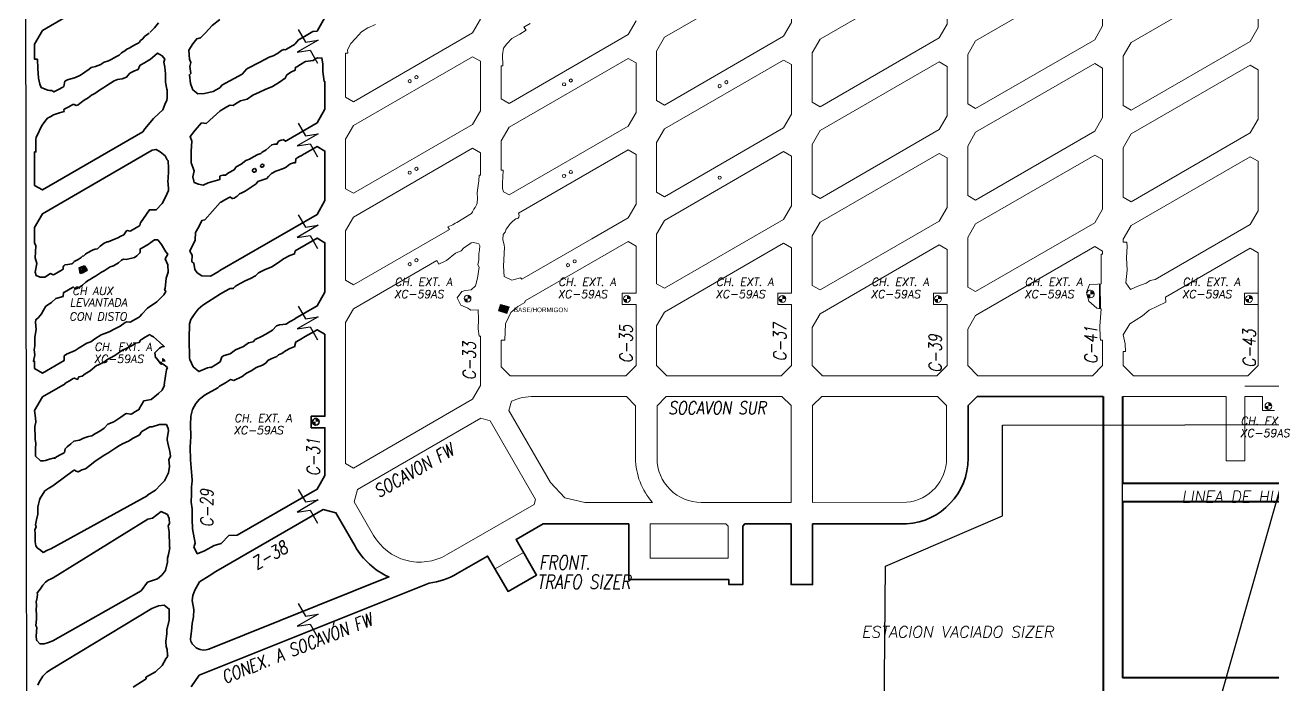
# Model space of a CAD drawing. Header units: millimetres. Extents: x -28 to 1943, y -5245 to 2752.
# Drawn here: x 568.2 to 841, y -620.3 to -476.1 of the extents above; entities that cross this region are included whole.
import ezdxf

# ---------------------------------------------------------------- set-up
doc = ezdxf.new("R2010")
doc.units = ezdxf.units.MM
doc.linetypes.add('CONTINUA', pattern=[0])
doc.layers.add('167', color=10, linetype='Continuous')
doc.layers.add('205', color=1, linetype='Continuous')
doc.styles.add('ROMANS', font='romans.shx', dxfattribs={"width": 0.8})
doc.styles.add('STD', font='txt')

msp = doc.modelspace()

# ---------------------------------------------------------------- hatches: boundary and pattern name
at = {"lineweight": 35}
msp.add_hatch(color=256, dxfattribs=at).paths.add_polyline_path([(581.081, -528.973), (580.396, -530.137), (580.85, -529.96), (581.175, -529.816), (581.461, -529.639), (581.49, -529.606)])
at = {"lineweight": 20}
h = msp.add_hatch(color=8, dxfattribs=at)
h.paths.add_polyline_path([(801.06, -534.199), (801.06, -534.949), (801.81, -534.949, 0.4142136)])
h.paths.add_polyline_path([(801.06, -534.949), (800.31, -534.949, 0.4142136), (801.06, -535.699)])
h = msp.add_hatch(color=8, dxfattribs=at)
h.paths.add_polyline_path([(664.91, -535.122), (664.91, -535.872), (665.66, -535.872, 0.4142136)])
h.paths.add_polyline_path([(664.91, -535.872), (664.16, -535.872, 0.4142136), (664.91, -536.622)])
h = msp.add_hatch(color=8, dxfattribs=at)
h.paths.add_polyline_path([(699.75, -535.199), (699.75, -535.949), (700.5, -535.949, 0.4142136)])
h.paths.add_polyline_path([(699.75, -535.949), (699, -535.949, 0.4142136), (699.75, -536.699)])
h = msp.add_hatch(color=8, dxfattribs=at)
h.paths.add_polyline_path([(733.75, -535.199), (733.75, -535.949), (734.5, -535.949, 0.4142136)])
h.paths.add_polyline_path([(733.75, -535.949), (733, -535.949, 0.4142136), (733.75, -536.699)])
h = msp.add_hatch(color=8, dxfattribs=at)
h.paths.add_polyline_path([(767.75, -535.199), (767.75, -535.949), (768.5, -535.949, 0.4142136)])
h.paths.add_polyline_path([(767.75, -535.949), (767, -535.949, 0.4142136), (767.75, -536.699)])
at = {"linetype": 'CONTINUA', "lineweight": 20}
h = msp.add_hatch(color=256, dxfattribs=at)
h.paths.add_polyline_path([(835.75, -535.199), (835.75, -535.949), (836.5, -535.949, 0.4142136)])
h.paths.add_polyline_path([(835.75, -535.949), (835, -535.949, 0.4142136), (835.75, -536.699)])
h = msp.add_hatch(color=256, dxfattribs=at)
h.paths.add_polyline_path([(835.75, -535.199), (835.75, -535.949), (836.5, -535.949, 0.4142136)])
h.paths.add_polyline_path([(835.75, -535.949), (835, -535.949, 0.4142136), (835.75, -536.699)])
h = msp.add_hatch(color=256, dxfattribs=at)
h.paths.add_polyline_path([(835.75, -535.199), (835.75, -535.949), (836.5, -535.949, 0.4142136)])
h.paths.add_polyline_path([(835.75, -535.949), (835, -535.949, 0.4142136), (835.75, -536.699)])
at = {"lineweight": 35}
h = msp.add_hatch(color=256, dxfattribs=at)
h.paths.add_polyline_path([(598.15, -548.882), (598.15, -549.632), (598.9, -549.632, 0.4142136)])
h.paths.add_polyline_path([(598.15, -549.632), (597.4, -549.632, 0.4142136), (598.15, -550.382)])
at = {"lineweight": 20}
h = msp.add_hatch(color=8, dxfattribs=at)
h.paths.add_polyline_path([(840, -558.588), (840, -559.338), (840.75, -559.338, 0.4142136)])
h.paths.add_polyline_path([(840, -559.338), (839.25, -559.338, 0.4142136), (840, -560.088)])
at = {"linetype": 'Continuous', "lineweight": 20}
h = msp.add_hatch(color=8, dxfattribs=at)
h.paths.add_polyline_path([(631.75, -562.029), (631.75, -562.779), (632.5, -562.779, 0.4142136)])
h.paths.add_polyline_path([(631.75, -562.779), (631, -562.779, 0.4142136), (631.75, -563.529)])
at = {"linetype": 'Continuous', "lineweight": 35}
h = msp.add_hatch(color=256, dxfattribs=at)
h.paths.add_polyline_path([(631.75, -562.029), (631.75, -562.779), (632.5, -562.779, 0.4142136)])
h.paths.add_polyline_path([(631.75, -562.779), (631, -562.779, 0.4142136), (631.75, -563.529)])

# ---------------------------------------------------------------- linework, layer by layer
at = {"lineweight": 35}
for p, q in [((580.015, -529.193), (581.159, -528.725)), ((580.245, -530.41), (580.015, -529.193)), ((580.025, -529.248), (580.125, -529.148)), ((580.039, -529.323), (580.275, -529.087)), ((580.053, -529.397), (580.319, -529.131)), ((580.067, -529.471), (580.575, -528.964)), ((580.242, -529.317), (581.081, -528.973)), ((580.319, -529.131), (580.425, -529.026)), ((580.358, -529.269), (580.724, -528.903)), ((580.396, -530.137), (581.081, -528.973)), ((580.508, -529.208), (580.874, -528.842)), ((580.658, -529.146), (581.024, -528.78)), ((580.807, -529.085), (581.162, -528.73)), ((580.957, -529.024), (581.197, -528.784)), ((581.081, -528.973), (581.49, -529.606)), ((581.087, -528.983), (581.231, -528.838)), ((581.121, -529.036), (581.266, -528.892)), ((581.156, -529.09), (581.301, -528.945)), ((581.159, -528.725), (581.74, -529.625)), ((581.191, -529.144), (581.335, -528.999)), ((581.225, -529.197), (581.37, -529.053)), ((581.26, -529.251), (581.405, -529.106)), ((581.295, -529.305), (581.439, -529.16)), ((581.33, -529.358), (581.474, -529.214)), ((581.364, -529.412), (581.509, -529.268)), ((580.082, -529.546), (580.253, -529.375)), ((580.096, -529.62), (580.267, -529.449)), ((580.11, -529.695), (580.281, -529.523)), ((580.124, -529.769), (580.295, -529.598)), ((580.138, -529.843), (580.309, -529.672)), ((580.152, -529.918), (580.323, -529.746)), ((580.166, -529.992), (580.337, -529.821)), ((580.18, -530.066), (580.351, -529.895)), ((580.194, -530.141), (580.365, -529.97)), ((580.208, -530.215), (580.379, -530.044)), ((580.222, -530.29), (580.393, -530.118)), ((580.236, -530.364), (580.505, -530.094)), ((580.396, -530.137), (580.242, -529.317)), ((580.927, -530.145), (580.245, -530.41)), ((580.299, -530.389), (580.65, -530.038)), ((580.85, -529.96), (580.396, -530.137)), ((580.443, -530.333), (580.795, -529.981)), ((580.588, -530.277), (580.949, -529.916)), ((580.733, -530.22), (581.107, -529.846)), ((581.175, -529.816), (580.85, -529.96)), ((580.878, -530.164), (581.308, -529.733)), ((581.269, -529.993), (580.927, -530.145)), ((581.032, -530.098), (581.648, -529.482)), ((581.461, -529.639), (581.175, -529.816)), ((581.191, -530.028), (581.682, -529.536)), ((581.591, -529.793), (581.269, -529.993)), ((581.387, -529.92), (581.717, -529.59)), ((581.399, -529.466), (581.544, -529.321)), ((581.434, -529.52), (581.578, -529.375)), ((581.49, -529.606), (581.461, -529.639)), ((581.468, -529.573), (581.613, -529.429)), ((581.74, -529.625), (581.591, -529.793))]:
    msp.add_line(p, q, dxfattribs=at)
at = {"color": 8, "lineweight": 20}
for p, q in [((803.061, -538.048), (803.042, -532.684)), ((803.237, -532.653), (803.309, -538.096)), ((671.648, -538.551), (672.111, -537.138)), ((671.659, -538.554), (672.858, -537.355)), ((671.665, -538.556), (672.863, -537.357)), ((671.67, -538.557), (672.869, -537.359)), ((671.737, -538.279), (672.705, -537.311)), ((671.74, -538.268), (672.699, -537.309)), ((671.744, -538.258), (672.694, -537.308)), ((671.823, -538.602), (673.022, -537.403)), ((671.829, -538.604), (673.028, -537.405)), ((671.835, -538.605), (673.033, -537.407)), ((671.84, -537.964), (672.541, -537.263)), ((671.843, -537.953), (672.535, -537.261)), ((671.847, -537.942), (672.529, -537.26)), ((671.943, -537.648), (672.376, -537.215)), ((671.947, -537.637), (672.371, -537.213)), ((671.95, -537.627), (672.365, -537.212)), ((671.988, -538.65), (673.186, -537.451)), ((671.993, -538.652), (673.192, -537.453)), ((671.999, -538.653), (673.197, -537.455)), ((672.047, -537.333), (672.212, -537.167)), ((672.05, -537.322), (672.206, -537.166)), ((672.054, -537.311), (672.201, -537.164)), ((672.111, -537.138), (673.995, -537.687)), ((673.533, -539.1), (671.648, -538.551)), ((672.152, -538.698), (673.351, -537.499)), ((672.157, -538.699), (673.356, -537.501)), ((672.163, -538.701), (673.362, -537.502)), ((672.316, -538.746), (673.515, -537.547)), ((672.322, -538.747), (673.52, -537.549)), ((672.327, -538.749), (673.526, -537.55)), ((672.48, -538.794), (673.679, -537.595)), ((672.486, -538.795), (673.685, -537.597)), ((672.492, -538.797), (673.69, -537.598)), ((672.645, -538.842), (673.843, -537.643)), ((672.65, -538.843), (673.849, -537.644)), ((672.656, -538.845), (673.854, -537.646)), ((672.809, -538.889), (673.988, -537.71)), ((672.814, -538.891), (673.984, -537.721)), ((672.82, -538.893), (673.981, -537.732)), ((672.973, -538.937), (673.885, -538.026)), ((672.979, -538.939), (673.881, -538.037)), ((672.984, -538.941), (673.878, -538.047)), ((673.137, -538.985), (673.781, -538.341)), ((673.143, -538.987), (673.778, -538.352)), ((673.149, -538.988), (673.774, -538.363)), ((673.302, -539.033), (673.678, -538.657)), ((673.307, -539.035), (673.674, -538.667)), ((673.313, -539.036), (673.671, -538.678)), ((673.466, -539.081), (673.574, -538.972)), ((673.471, -539.083), (673.571, -538.983)), ((673.477, -539.084), (673.567, -538.994)), ((673.995, -537.687), (673.533, -539.1)), ((803.309, -538.096), (803.061, -538.048))]:
    msp.add_line(p, q, dxfattribs=at)
at = {"linetype": 'CONTINUA', "lineweight": 20}
for p, q in [((837.75, -534.699), (834.75, -534.699)), ((834.75, -537.199), (834.75, -534.699)), ((837.75, -534.699), (834.75, -534.699)), ((834.75, -537.199), (834.75, -534.699)), ((837.75, -537.199), (834.75, -537.199)), ((837.75, -537.199), (834.75, -537.199))]:
    msp.add_line(p, q, dxfattribs=at)
at = {"color": 3, "linetype": 'Continuous', "lineweight": 40}
for p, q in [((803.9, -557.251), (803.9, -675.545)), ((803.9, -557.251), (803.9, -675.545)), ((808.1, -557.251), (808.1, -576.244)), ((808.1, -557.251), (808.1, -576.244)), ((864.132, -576.244), (808.1, -576.244)), ((864.132, -576.244), (808.1, -576.244)), ((808.1, -580.252), (808.1, -618.713)), ((808.1, -580.252), (808.1, -618.713)), ((848.644, -618.705), (808.1, -618.713))]:
    msp.add_line(p, q, dxfattribs=at)
for p, q in [((803.9, -557.253), (803.9, -618.701)), ((808.1, -618.713), (808.1, -557.251))]:
    msp.add_line(p, q)
at = {"lineweight": 40, "ltscale": 5}
msp.add_line((894.858, -580.244), (808.1, -580.252), dxfattribs=at)
msp.add_line((894.858, -580.244), (808.1, -580.252), dxfattribs=at)
at = {"color": 8, "linetype": 'ByBlock', "lineweight": 20}
msp.add_line((670.924, -594.911), (677.16, -591.311), dxfattribs=at)
at = {"color": 8, "lineweight": 20}
for points in [[(631.406, -463.421), (631.786, -463.108), (632.983, -463.274), (633.532, -464.145), (633.405, -466.08), (633.421, -468.466), (633.653, -469.682), (633.532, -472.251), (633.608, -472.495), (633.75, -474.48), (632.018, -477.48), (631.072, -477.528), (629.291, -478.617), (628.882, -478.852)], [(631.406, -463.421), (631.786, -463.108), (632.983, -463.274), (633.532, -464.145), (633.405, -466.08), (633.421, -468.466), (633.653, -469.682), (633.532, -472.251), (633.608, -472.495), (633.75, -474.48), (632.018, -477.48), (631.072, -477.528), (629.291, -478.617), (628.882, -478.852)], [(667.75, -474.851), (666.018, -477.851), (639.982, -492.882), (638.25, -491.882), (638.25, -482.248), (638.728, -482.248), (638.692, -481.565), (639.407, -480.149), (640.444, -479.096), (641.731, -477.624), (643.126, -476.78), (644.776, -476.032)], [(667.75, -474.851), (666.018, -477.851), (639.982, -492.882), (638.25, -491.882), (638.25, -482.248), (638.728, -482.248), (638.692, -481.565), (639.407, -480.149), (640.444, -479.096), (641.731, -477.624), (643.126, -476.78), (644.776, -476.032)], [(678.576, -475.801), (677.23, -476.573), (677.701, -477.277), (676.344, -478.134), (674.593, -479.067), (673.53, -480.236), (672.801, -481.201), (672.588, -482.651), (672.598, -485.072), (672.25, -485.072), (672.25, -492.252), (673.982, -493.252), (700.018, -478.221), (701.75, -475.221)], [(678.576, -475.801), (677.23, -476.573), (677.701, -477.277), (676.344, -478.134), (674.593, -479.067), (673.53, -480.236), (672.801, -481.201), (672.588, -482.651), (672.598, -485.072), (672.25, -485.072), (672.25, -492.252), (673.982, -493.252), (700.018, -478.221), (701.75, -475.221)], [(631.601, -483.552), (631.747, -483.445), (632.174, -483.296), (633.089, -483.341), (633.248, -484.602), (633.301, -486.303), (633.578, -488.488), (633.75, -488.488), (633.75, -494.48), (632.018, -497.48), (627.159, -500.326)], [(631.601, -483.552), (631.747, -483.445), (632.174, -483.296), (633.089, -483.341), (633.248, -484.602), (633.301, -486.303), (633.578, -488.488), (633.75, -488.488), (633.75, -494.48), (632.018, -497.48), (627.159, -500.326)], [(628.882, -519.291), (632.018, -517.48), (633.75, -514.48), (633.75, -503.677), (632.018, -502.677), (631.124, -503.192)], [(628.882, -519.291), (632.018, -517.48), (633.75, -514.48), (633.75, -503.677), (632.018, -502.677), (631.124, -503.192)], [(692.053, -522.819), (700.018, -518.221), (701.75, -515.221), (701.75, -504.417), (700.018, -503.417), (676.051, -517.254), (676.18, -517.763), (676.1, -518.086), (675.895, -518.378), (675.467, -518.475), (674.82, -518.976), (674.173, -519.615), (673.662, -520.315), (673.376, -520.704), (673.129, -521.359), (672.732, -521.914), (672.659, -522.983), (672.906, -524.181), (672.987, -524.611), (672.805, -528.813), (672.918, -531.062), (674.62, -531.856), (676.463, -531.313), (676.78, -531.637), (692.058, -522.828)], [(692.053, -522.819), (700.018, -518.221), (701.75, -515.221), (701.75, -504.417), (700.018, -503.417), (676.051, -517.254), (676.18, -517.763), (676.1, -518.086), (675.895, -518.378), (675.467, -518.475), (674.82, -518.976), (674.173, -519.615), (673.662, -520.315), (673.376, -520.704), (673.129, -521.359), (672.732, -521.914), (672.659, -522.983), (672.906, -524.181), (672.987, -524.611), (672.805, -528.813), (672.918, -531.062), (674.62, -531.856), (676.463, -531.313), (676.78, -531.637), (692.058, -522.828)], [(628.882, -539.291), (632.018, -537.48), (633.75, -534.48), (633.75, -523.677), (632.018, -522.677), (631.136, -523.186)], [(628.882, -539.291), (632.018, -537.48), (633.75, -534.48), (633.75, -523.677), (632.018, -522.677), (631.136, -523.186)], [(631.136, -543.186), (632.018, -542.677), (633.75, -543.677), (633.75, -561.579), (630.75, -561.579), (630.75, -564.079), (633.75, -564.079), (633.75, -574.48), (632.018, -577.48), (628.882, -579.291)], [(631.136, -543.186), (632.018, -542.677), (633.75, -543.677), (633.75, -561.579), (630.75, -561.579), (630.75, -564.079), (633.75, -564.079), (633.75, -574.48), (632.018, -577.48), (628.882, -579.291)], [(834.802, -555.001), (840.95, -555), (840.95, -555), (842.25, -555)], [(808.1, -557.253), (830.787, -557.251)], [(808.1, -557.253), (830.787, -557.251)], [(830.787, -557.251), (830.788, -571.299), (834.803, -571.299), (834.802, -557.251)], [(834.802, -557.251), (838.7, -557.25), (838.7, -560.338), (841.3, -560.338)], [(834.802, -557.251), (838.7, -557.25), (838.7, -560.338), (841.3, -560.338)]]:
    msp.add_lwpolyline(points, dxfattribs=at)
for points in [[(735.75, -475.591), (735.75, -464.787), (734.018, -463.787), (707.982, -478.819), (706.25, -481.819), (706.25, -492.623), (707.982, -493.623), (734.018, -478.591)], [(735.75, -475.591), (735.75, -464.787), (734.018, -463.787), (707.982, -478.819), (706.25, -481.819), (706.25, -492.623), (707.982, -493.623), (734.018, -478.591)], [(769.75, -475.961), (769.75, -465.157), (768.018, -464.157), (741.982, -479.189), (740.25, -482.189), (740.25, -492.993), (741.982, -493.993), (768.018, -478.961)], [(769.75, -475.961), (769.75, -465.157), (768.018, -464.157), (741.982, -479.189), (740.25, -482.189), (740.25, -492.993), (741.982, -493.993), (768.018, -478.961)], [(803.75, -476.331), (803.75, -465.527), (802.018, -464.527), (775.982, -479.559), (774.25, -482.559), (774.25, -493.363), (775.982, -494.363), (802.018, -479.331)], [(803.75, -476.331), (803.75, -465.527), (802.018, -464.527), (775.982, -479.559), (774.25, -482.559), (774.25, -493.363), (775.982, -494.363), (802.018, -479.331)], [(837.75, -476.701), (837.75, -465.897), (836.018, -464.897), (809.982, -479.929), (808.25, -482.929), (808.25, -493.733), (809.982, -494.733), (836.018, -479.701)], [(837.75, -476.701), (837.75, -465.897), (836.018, -464.897), (809.982, -479.929), (808.25, -482.929), (808.25, -493.733), (809.982, -494.733), (836.018, -479.701)], [(667.75, -484.047), (666.018, -483.047), (639.982, -498.078), (638.25, -501.078), (638.25, -511.882), (639.982, -512.882), (666.018, -497.851), (667.75, -494.851)], [(667.75, -484.047), (666.018, -483.047), (639.982, -498.078), (638.25, -501.078), (638.25, -511.882), (639.982, -512.882), (666.018, -497.851), (667.75, -494.851)], [(672.78, -512.558), (672.531, -511.858), (672.579, -510.453), (672.647, -509.453), (672.734, -507.822), (672.25, -507.822), (672.25, -501.449), (673.982, -498.449), (700.018, -483.417), (701.75, -484.417), (701.75, -495.221), (700.018, -498.221), (673.982, -513.252)], [(672.78, -512.558), (672.531, -511.858), (672.579, -510.453), (672.647, -509.453), (672.734, -507.822), (672.25, -507.822), (672.25, -501.449), (673.982, -498.449), (700.018, -483.417), (701.75, -484.417), (701.75, -495.221), (700.018, -498.221), (673.982, -513.252)], [(735.75, -495.591), (735.75, -484.787), (734.018, -483.787), (707.982, -498.819), (706.25, -501.819), (706.25, -512.623), (707.982, -513.623), (734.018, -498.591)], [(735.75, -495.591), (735.75, -484.787), (734.018, -483.787), (707.982, -498.819), (706.25, -501.819), (706.25, -512.623), (707.982, -513.623), (734.018, -498.591)], [(769.75, -495.961), (769.75, -485.157), (768.018, -484.157), (741.982, -499.189), (740.25, -502.189), (740.25, -512.993), (741.982, -513.993), (768.018, -498.961)], [(769.75, -495.961), (769.75, -485.157), (768.018, -484.157), (741.982, -499.189), (740.25, -502.189), (740.25, -512.993), (741.982, -513.993), (768.018, -498.961)], [(803.75, -496.331), (803.75, -485.527), (802.018, -484.527), (775.982, -499.559), (774.25, -502.559), (774.25, -513.363), (775.982, -514.363), (802.018, -499.331)], [(803.75, -496.331), (803.75, -485.527), (802.018, -484.527), (775.982, -499.559), (774.25, -502.559), (774.25, -513.363), (775.982, -514.363), (802.018, -499.331)], [(837.75, -485.897), (836.018, -484.897), (809.982, -499.929), (808.25, -502.929), (808.25, -513.733), (809.982, -514.733), (836.018, -499.701), (837.75, -496.701)], [(837.75, -485.897), (836.018, -484.897), (809.982, -499.929), (808.25, -502.929), (808.25, -513.733), (809.982, -514.733), (836.018, -499.701), (837.75, -496.701)], [(666.892, -515.393), (667.015, -515.049), (667.062, -513.966), (667.006, -512.785), (667.183, -511.685), (667.363, -510.164), (667.476, -508.95), (667.75, -508.95), (667.75, -504.047), (666.018, -503.047), (639.982, -518.078), (638.25, -521.078), (638.25, -531.882), (639.982, -532.882), (660.973, -520.763), (660.642, -520.189), (661.727, -519.793), (662.225, -519.423), (662.569, -519.224), (665.765, -517.28), (665.972, -516.95), (666.295, -516.369), (666.553, -515.957)], [(666.892, -515.393), (667.015, -515.049), (667.062, -513.966), (667.006, -512.785), (667.183, -511.685), (667.363, -510.164), (667.476, -508.95), (667.75, -508.95), (667.75, -504.047), (666.018, -503.047), (639.982, -518.078), (638.25, -521.078), (638.25, -531.882), (639.982, -532.882), (660.973, -520.763), (660.642, -520.189), (661.727, -519.793), (662.225, -519.423), (662.569, -519.224), (665.765, -517.28), (665.972, -516.95), (666.295, -516.369), (666.553, -515.957)], [(735.75, -515.591), (735.75, -504.787), (734.018, -503.787), (707.982, -518.819), (706.25, -521.819), (706.25, -532.623), (707.982, -533.623), (734.018, -518.591)], [(735.75, -515.591), (735.75, -504.787), (734.018, -503.787), (707.982, -518.819), (706.25, -521.819), (706.25, -532.623), (707.982, -533.623), (734.018, -518.591)], [(769.75, -505.157), (768.018, -504.157), (741.982, -519.189), (740.25, -522.189), (740.25, -532.993), (741.982, -533.993), (768.018, -518.961), (769.75, -515.961)], [(769.75, -505.157), (768.018, -504.157), (741.982, -519.189), (740.25, -522.189), (740.25, -532.993), (741.982, -533.993), (768.018, -518.961), (769.75, -515.961)], [(803.75, -516.331), (803.75, -505.527), (802.018, -504.527), (775.982, -519.559), (774.25, -522.559), (774.25, -533.363), (775.982, -534.363), (802.018, -519.331)], [(803.75, -516.331), (803.75, -505.527), (802.018, -504.527), (775.982, -519.559), (774.25, -522.559), (774.25, -533.363), (775.982, -534.363), (802.018, -519.331)], [(809.982, -519.929), (808.25, -522.929), (808.25, -523.56), (809.009, -523.56), (809.101, -524.493), (808.961, -526.968), (809.093, -529.699), (808.852, -532.424), (809.81, -533.855), (811.434, -533.192), (813.279, -532.479), (814.119, -531.923), (815.262, -531.684), (836.018, -519.701), (837.75, -516.701), (837.75, -505.897), (836.018, -504.897)], [(809.982, -519.929), (808.25, -522.929), (808.25, -523.56), (809.009, -523.56), (809.101, -524.493), (808.961, -526.968), (809.093, -529.699), (808.852, -532.424), (809.81, -533.855), (811.434, -533.192), (813.279, -532.479), (814.119, -531.923), (815.262, -531.684), (836.018, -519.701), (837.75, -516.701), (837.75, -505.897), (836.018, -504.897)], [(639.982, -572.882), (666.018, -557.851), (667.75, -554.851), (667.75, -544.051), (667.463, -544.051), (667.248, -542.452), (667.342, -540.386), (667.24, -538.331), (665.643, -538.425), (664.959, -537.951), (663.468, -537.327), (662.678, -535.681), (663.68, -534.361), (664.492, -534.085), (665.709, -533.946), (666.687, -533.053), (667.085, -531.427), (667.42, -528.989), (667.181, -528.526), (667.372, -527.426), (667.419, -526.445), (667.386, -526.087), (667.543, -525.248), (667.538, -525.229), (667.571, -524.351), (667.371, -523.934), (666.853, -523.806), (666.116, -523.642), (665.739, -523.712), (665.098, -524.13), (664.128, -524.772), (663.493, -525.438), (662.317, -525.981), (660.347, -527.551), (658.635, -528.388), (658.168, -527.579), (639.982, -538.078), (638.25, -541.078), (638.25, -571.882)], [(639.982, -572.882), (666.018, -557.851), (667.75, -554.851), (667.75, -544.051), (667.463, -544.051), (667.248, -542.452), (667.342, -540.386), (667.24, -538.331), (665.643, -538.425), (664.959, -537.951), (663.468, -537.327), (662.678, -535.681), (663.68, -534.361), (664.492, -534.085), (665.709, -533.946), (666.687, -533.053), (667.085, -531.427), (667.42, -528.989), (667.181, -528.526), (667.372, -527.426), (667.419, -526.445), (667.386, -526.087), (667.543, -525.248), (667.538, -525.229), (667.571, -524.351), (667.371, -523.934), (666.853, -523.806), (666.116, -523.642), (665.739, -523.712), (665.098, -524.13), (664.128, -524.772), (663.493, -525.438), (662.317, -525.981), (660.347, -527.551), (658.635, -528.388), (658.168, -527.579), (639.982, -538.078), (638.25, -541.078), (638.25, -571.882)], [(699.5, -552.75), (674.25, -552.75), (672.25, -550.75), (672.25, -544.976), (673.047, -544.976), (673.178, -541.416), (674.353, -538.917), (675.881, -537.568), (677.433, -536.701), (677.528, -536.401), (700.018, -523.417), (701.75, -524.417), (701.75, -534.699), (698.75, -534.699), (698.75, -537.199), (701.75, -537.199), (701.75, -550.5)], [(699.5, -552.75), (674.25, -552.75), (672.25, -550.75), (672.25, -544.976), (673.047, -544.976), (673.178, -541.416), (674.353, -538.917), (675.881, -537.568), (677.433, -536.701), (677.528, -536.401), (700.018, -523.417), (701.75, -524.417), (701.75, -534.699), (698.75, -534.699), (698.75, -537.199), (701.75, -537.199), (701.75, -550.5)], [(733.5, -552.75), (708.5, -552.75), (706.25, -550.5), (706.25, -541.819), (707.982, -538.819), (734.018, -523.787), (735.75, -524.787), (735.75, -534.699), (732.75, -534.699), (732.75, -537.199), (735.75, -537.199), (735.75, -550.5)], [(733.5, -552.75), (708.5, -552.75), (706.25, -550.5), (706.25, -541.819), (707.982, -538.819), (734.018, -523.787), (735.75, -524.787), (735.75, -534.699), (732.75, -534.699), (732.75, -537.199), (735.75, -537.199), (735.75, -550.5)], [(769.75, -550.5), (769.75, -537.199), (766.75, -537.199), (766.75, -534.699), (769.75, -534.699), (769.75, -525.157), (768.018, -524.157), (741.982, -539.189), (740.25, -542.189), (740.25, -550.5), (742.5, -552.75), (767.5, -552.75)], [(769.75, -550.5), (769.75, -537.199), (766.75, -537.199), (766.75, -534.699), (769.75, -534.699), (769.75, -525.157), (768.018, -524.157), (741.982, -539.189), (740.25, -542.189), (740.25, -550.5), (742.5, -552.75), (767.5, -552.75)], [(801.5, -552.75), (776.5, -552.75), (774.25, -550.5), (774.25, -542.559), (775.982, -539.559), (802.018, -524.527), (803.75, -525.527), (803.75, -526.173), (803.428, -526.173), (803.453, -530.624), (803.436, -532.621), (802.627, -532.751), (800.894, -532.792), (800.232, -534.579), (800.695, -536.438), (802.458, -537.957), (803.381, -538.096), (803.432, -538.145), (803.151, -541.861), (803.192, -544.298), (803.316, -544.987), (803.75, -544.987), (803.75, -550.5)], [(801.5, -552.75), (776.5, -552.75), (774.25, -550.5), (774.25, -542.559), (775.982, -539.559), (802.018, -524.527), (803.75, -525.527), (803.75, -526.173), (803.428, -526.173), (803.453, -530.624), (803.436, -532.621), (802.627, -532.751), (800.894, -532.792), (800.232, -534.579), (800.695, -536.438), (802.458, -537.957), (803.381, -538.096), (803.432, -538.145), (803.151, -541.861), (803.192, -544.298), (803.316, -544.987), (803.75, -544.987), (803.75, -550.5)], [(837.75, -550.5), (837.75, -525.897), (836.018, -524.897), (817.517, -535.578), (817.568, -536.647), (813.948, -538.367), (812.487, -539.625), (809.678, -541.389), (808.225, -543.754), (808.646, -545.758), (808.763, -547.454), (808.25, -547.454), (808.25, -550.5), (810.5, -552.75), (835.5, -552.75)], [(837.75, -550.5), (837.75, -525.897), (836.018, -524.897), (817.517, -535.578), (817.568, -536.647), (813.948, -538.367), (812.487, -539.625), (809.678, -541.389), (808.225, -543.754), (808.646, -545.758), (808.763, -547.454), (808.25, -547.454), (808.25, -550.5), (810.5, -552.75), (835.5, -552.75)], [(704.865, -585.097), (704.865, -592.546), (721.865, -592.545), (721.865, -585.597), (721.365, -585.097)], [(704.865, -585.097), (704.865, -592.546), (721.865, -592.545), (721.865, -585.597), (721.365, -585.097)]]:
    msp.add_lwpolyline(points, close=True, dxfattribs=at)
at = {"lineweight": 35}
for points in [[(595.329, -477.881), (594.263, -478.66), (593.936, -479.137), (593.406, -479.536), (593.236, -479.897), (593.035, -480.014), (592.182, -480.49), (591.299, -480.99), (590.917, -481.154), (590.441, -481.428), (589.986, -481.747), (589.286, -482.216), (588.722, -482.723), (588.042, -483.078), (587.166, -483.577), (586.452, -483.935), (585.483, -484.247), (584.797, -484.696), (584.749, -484.726), (583.587, -485.193), (582.644, -485.392), (582.217, -485.767), (581.253, -486.4), (580.322, -487.087), (579.241, -487.625), (577.453, -488.084), (576.898, -488.399), (576.674, -489.536), (576.464, -489.667), (575.518, -490.178), (574.628, -490.644), (574.465, -490.731), (574.063, -490.434), (573.943, -490.416), (573.593, -490.435), (573.168, -490.346), (572.583, -490.111), (571.708, -489.783), (571.436, -489.061), (571.154, -487.774), (570.996, -485.641), (570.871, -483.614), (570.25, -483.614), (570.25, -480.338), (571.982, -477.338), (576.904, -474.459)], [(633.75, -474.48), (632.018, -477.48), (631.072, -477.528), (629.291, -478.617), (627.948, -479.389), (627.249, -480.264), (627.071, -480.362), (626.201, -480.87), (625.337, -481.379), (625.147, -481.526), (624.77, -481.463), (624.258, -481.716), (623.376, -482.323), (622.425, -482.835), (621.567, -483.117), (619.494, -484.226), (616.669, -485.67), (615.634, -486.899), (611.219, -489.237), (610.806, -489.801), (610.618, -489.896), (609.34, -490.65), (607.444, -491.061), (605.967, -491.149), (604.898, -490.275), (604.457, -489.148), (604.322, -488.873), (604.105, -486.977), (604.396, -486.7), (604.238, -485.214), (604.418, -484.334), (604.118, -483.582), (603.976, -481.622), (604.867, -480.218), (605.702, -479.156), (606.512, -478.897), (607.644, -477.829), (609.09, -476.237), (610.755, -474.942)], [(597.32, -475.662), (596.513, -476.765), (595.478, -477.799)], [(627.252, -500.269), (627.176, -500.313), (627.159, -500.326), (627.089, -500.363), (627.002, -500.412), (626.283, -500.839), (626.11, -500.939), (625.427, -501.335), (625.341, -501.386), (625.245, -501.433), (625.151, -501.504), (624.623, -501.138), (624.616, -501.171), (624.158, -501.31), (623.618, -501.505), (623.42, -501.816), (623.236, -502.172), (622.697, -502.17), (622.116, -502.264), (620.886, -503.37), (620.052, -503.927), (619.715, -504.213), (619.072, -504.444), (618.133, -504.948), (617.236, -505.418), (616.426, -505.747), (615.436, -506.495), (614.357, -507.093), (613.907, -507.754), (612.693, -508.426), (611.982, -508.894), (611.437, -508.94), (610.871, -509.082), (610.729, -509.187), (610.768, -509.837), (608.198, -510.567), (607.122, -511.084), (606.085, -510.896), (605.163, -510.552), (605.066, -510.195), (604.889, -509.294), (605.174, -507.961), (604.519, -506.194), (604.466, -503.683), (604.618, -501.497), (604.269, -500.487), (605.368, -499.08), (606.776, -497.465), (607.768, -497.627), (610.856, -494.861), (611.942, -494.239), (612.806, -493.738), (612.987, -493.63), (613.698, -493.73), (614.218, -493.371), (615.261, -492.67), (616.712, -492.318), (617.97, -491.44), (619.469, -490.799), (620.698, -490.194), (622.3, -489.581), (623.826, -488.646), (625.061, -487.773), (625.409, -487.017), (626.465, -486.333), (627.267, -485.958), (627.336, -485.361), (627.579, -485.231), (628.414, -484.732), (629.314, -484.198), (629.491, -484.107), (631.164, -483.87), (631.747, -483.445), (632.174, -483.296), (633.089, -483.341), (633.248, -484.602), (633.301, -486.303), (633.578, -488.488), (633.75, -488.488), (633.75, -494.48), (632.018, -497.48), (627.159, -500.326)], [(593.442, -519.304), (595.372, -516.47), (596.875, -516.502), (598.15, -515.117), (598.909, -513.731), (599.51, -512.306), (599.523, -511.94), (599.418, -510.061), (599.462, -509.802), (599.541, -507.928), (599.514, -507.379), (599.483, -505.766), (599.24, -505.565), (598.779, -504.723), (597.752, -503.828), (596.815, -503.302), (595.998, -503.481), (571.982, -517.338), (570.25, -520.338), (570.25, -523.666), (570.538, -524.361), (570.377, -526.948), (570.789, -528.229), (570.403, -530.121), (570.593, -530.817), (571.521, -531.194), (572.504, -531.201), (573.78, -530.43), (574.36, -530.705), (574.564, -530.584), (575.433, -530.089), (576.302, -529.593), (576.507, -529.459), (576.541, -528.94), (576.685, -528.732), (576.883, -528.506), (577.544, -528.397), (578.447, -528.252), (578.637, -528.152), (578.712, -528.077), (578.934, -527.84), (578.934, -527.74), (579.775, -527.311), (580.243, -527.064), (580.418, -526.867), (580.766, -526.635), (581.01, -526.547), (581.387, -526.203), (581.656, -525.954), (582.158, -525.709), (582.507, -525.525), (583.107, -525.236), (583.537, -525.09), (583.996, -524.979), (584.118, -524.927), (584.573, -524.403), (585.464, -523.754), (586.165, -523.507), (586.375, -523.458), (587.199, -523.09), (587.218, -523.087), (588.49, -522.61), (589.156, -522.26), (589.752, -521.981), (590.09, -521.497), (590.364, -521.113), (590.563, -521.008), (591.097, -521.178), (591.34, -521.047), (592.164, -520.562), (593.064, -520.023), (593.261, -519.888), (593.444, -519.245)], [(610.792, -529.735), (632.018, -517.48), (633.75, -514.48), (633.75, -503.677), (632.018, -502.677), (629.509, -504.123), (629.4, -504.178), (629.393, -504.184), (629.22, -504.284), (628.517, -504.682), (628.344, -504.782), (627.673, -505.162), (627.5, -505.263), (627.468, -505.265), (627.363, -505.341), (627.328, -506.156), (627.304, -506.205), (626.838, -506.252), (626.217, -506.455), (625.765, -506.763), (625.261, -507.184), (624.848, -507.367), (624.665, -507.44), (623.032, -508.05), (622.064, -508.526), (621.411, -509.186), (621.013, -509.651), (619.973, -510.045), (619.091, -510.283), (618.676, -510.779), (617.838, -511.367), (616.994, -511.989), (616.275, -512.449), (615.606, -512.764), (615.032, -512.987), (614.523, -513.534), (613.886, -513.922), (613.58, -514.034), (613.454, -514.042), (612.975, -513.679), (612.868, -513.736), (612.818, -513.764), (612.781, -513.785), (612.694, -513.835), (612.006, -514.224), (611.833, -514.324), (611.1, -514.741), (611.012, -514.79), (610.938, -514.831), (610.87, -514.872), (607.463, -518.64), (606.843, -518.8), (606.173, -520.196), (605.448, -521.441), (605.373, -523.084), (604.185, -525.53), (604.693, -526.412), (604.616, -527.836), (605.062, -528.126), (605.322, -529.548), (605.778, -530.235), (606.824, -530.892), (608.666, -531.01), (608.868, -530.896), (609.73, -530.375), (610.617, -529.866), (610.776, -529.761)], [(591.788, -620.707), (594.695, -618.889), (594.551, -618.573), (594.733, -618.466), (596.688, -617.403), (598.173, -615.971), (598.925, -614.578), (599.4, -613.985), (599.346, -613.728), (599.223, -612.503), (599.035, -611.889), (598.968, -610.85), (598.949, -610.663), (599.171, -609.083), (599.146, -608.244), (599.711, -606.111), (599.653, -605.205), (599.72, -603.684), (598.569, -602.839), (597.363, -602.967), (595.88, -603.541), (573.981, -616.831), (572.977, -617.457), (572.039, -618.299), (571.259, -619.645), (570.993, -620.323)]]:
    msp.add_lwpolyline(points, dxfattribs=at)
at = {"color": 8, "linetype": 'CONTINUA'}
for points in [[(627.881, -477.121), (629.459, -479.849), (632.266, -479.417), (627.685, -482.067), (630.493, -481.636), (632.137, -484.478)], [(627.881, -477.121), (629.459, -479.849), (632.266, -479.417), (627.685, -482.067), (630.493, -481.636), (632.137, -484.478)], [(627.881, -497.585), (629.459, -500.314), (632.266, -499.882), (627.685, -502.532), (630.493, -502.1), (632.137, -504.943)], [(627.881, -497.585), (629.459, -500.314), (632.266, -499.882), (627.685, -502.532), (630.493, -502.1), (632.137, -504.943)], [(627.881, -517.56), (629.459, -520.288), (632.266, -519.856), (627.685, -522.506), (630.493, -522.075), (632.137, -524.917)], [(627.881, -517.56), (629.459, -520.288), (632.266, -519.856), (627.685, -522.506), (630.493, -522.075), (632.137, -524.917)], [(627.881, -537.56), (629.459, -540.288), (632.266, -539.856), (627.685, -542.506), (630.493, -542.075), (632.137, -544.917)], [(627.881, -537.56), (629.459, -540.288), (632.266, -539.856), (627.685, -542.506), (630.493, -542.075), (632.137, -544.917)], [(627.881, -577.56), (629.459, -580.288), (632.266, -579.856), (627.685, -582.506), (630.493, -582.075), (632.137, -584.917)], [(627.881, -577.56), (629.459, -580.288), (632.266, -579.856), (627.685, -582.506), (630.493, -582.075), (632.137, -584.917)], [(627.881, -602.477), (629.459, -605.205), (632.266, -604.773), (627.685, -607.423), (630.493, -606.992), (632.137, -609.834)], [(627.881, -602.477), (629.459, -605.205), (632.266, -604.773), (627.685, -607.423), (630.493, -606.992), (632.137, -609.834)]]:
    msp.add_lwpolyline(points, dxfattribs=at)
at = {"lineweight": 35}
for points in [[(581.994, -492.015), (582.697, -491.455), (583.405, -491.111), (584.456, -490.335), (585.382, -489.772), (586.083, -489.312), (586.899, -488.803), (587.668, -488.322), (588.371, -487.993), (589.382, -487.879), (590.38, -487.505), (591.06, -486.674), (592.11, -486.106), (592.884, -485.854), (593.272, -484.966), (593.484, -484.832), (594.328, -484.353), (595.226, -483.823), (595.501, -483.665), (597.174, -482.279), (598.189, -482.829), (598.745, -483.582), (598.513, -484.267), (598.773, -485.317), (598.879, -486.777), (598.898, -488.599), (599.209, -490.17), (599.256, -490.354), (599.247, -492.044), (599.167, -492.544), (598.733, -493.508), (598.317, -494.641), (597.461, -495.478), (596.24, -496.526), (594.379, -498.827), (593.916, -499.478), (571.982, -512.142), (570.25, -511.142), (570.25, -503.839), (570.566, -503.839), (570.551, -502.87), (570.521, -501.708), (570.505, -501.178), (570.645, -500.656), (571.07, -499.834), (571.556, -498.644), (571.911, -497.993), (572.478, -497.237), (573.119, -496.493), (573.807, -496.093), (574.434, -495.778), (575.731, -495.303), (576.705, -495.002), (576.682, -494.564), (576.868, -494.449), (577.737, -493.981), (578.623, -493.519), (578.899, -493.456), (579.335, -493.731), (579.809, -493.53), (580.528, -492.993), (581.141, -492.535)], [(590.037, -541.088), (588.978, -541.866), (587.78, -542.452), (586.565, -543.17), (584.852, -543.826), (583.408, -544.655), (582.544, -545.345), (581.69, -545.631), (579.992, -546.615), (579.116, -547.22), (577.232, -547.976), (576.705, -548.403), (576.731, -549.4), (571.982, -552.142), (570.25, -551.142), (570.25, -549.547), (570.011, -549.547), (570.326, -548.141), (570.154, -547.078), (570.343, -546.199), (570.357, -544.317), (570.621, -542.602), (570.468, -541.03), (570.513, -540.493), (571.114, -540.008), (571.754, -539.182), (572.191, -538.401), (572.743, -537.55), (573.989, -536.74), (574.943, -535.855), (576.488, -535.403), (576.602, -534.545), (576.796, -534.445), (577.672, -533.946), (578.542, -533.448), (578.705, -533.341), (579.191, -533.785), (579.641, -533.596), (579.982, -533.422), (580.731, -532.972), (581.476, -532.323), (582.023, -531.845), (582.254, -531.75), (582.699, -531.495), (583.435, -531.06), (583.603, -530.966), (584.21, -530.519), (584.905, -530.093), (585.499, -529.838), (586.12, -529.344), (586.778, -528.911), (587.273, -528.778), (587.55, -528.736), (588.619, -528.071), (589.256, -527.458), (589.738, -527.254), (590.259, -527.328), (592.092, -526.877), (592.618, -526.567), (593.264, -525.852), (593.361, -525.741), (593.349, -525.035), (593.564, -524.91), (594.427, -524.401), (595.283, -523.889), (595.49, -523.762), (596.477, -523.069), (597.2, -523.046), (598.022, -524.086), (598.978, -525.667), (599.386, -526.17), (598.823, -527.207), (599.432, -528.483), (599.46, -530.129), (599.038, -531.442), (598.799, -533.65), (598.691, -533.887), (598.959, -534.314), (598.555, -535.064), (597.023, -536.591), (594.974, -537.951), (593.715, -539.307), (593.265, -539.797), (593.102, -539.905), (592.21, -540.436), (591.294, -540.97), (591.108, -541.028), (590.445, -540.957)], [(610.902, -534.854), (607.08, -537.343), (606.004, -538.194), (605.131, -539.327), (604.412, -540.453), (604.128, -541.355), (604.054, -544.653), (604.156, -548.857), (604.175, -549.206), (604.902, -550.775), (606.158, -551.806), (608.104, -551), (608.811, -550.879), (608.839, -550.928), (609.781, -550.361), (610.618, -549.854), (610.854, -549.699), (611.187, -548.613), (611.679, -548.306), (613.012, -547.904), (614.156, -547.04), (615.91, -546.311), (617.028, -545.521), (618.043, -545.302), (618.519, -544.807), (619.869, -544.158), (620.834, -543.623), (622.249, -542.795), (623.157, -541.801), (623.799, -541.611), (624.536, -541.56), (625.172, -541.493), (625.322, -541.382), (626.171, -540.895), (627.233, -540.279), (627.217, -540.252), (632.018, -537.48), (633.75, -534.48), (633.75, -523.677), (632.018, -522.677), (627.217, -525.449), (627.098, -526.124), (626.034, -526.46), (624.688, -527.175), (623.557, -528.001), (622.15, -528.925), (620.506, -529.595), (619.224, -530.217), (618.581, -530.921), (617.481, -531.458), (616.293, -531.989), (615.346, -532.535), (614.585, -532.926), (614.151, -533.234), (613.771, -533.573), (613.601, -533.645), (612.975, -533.644), (612.842, -533.718), (611.953, -534.252), (611.07, -534.763)], [(632.018, -577.48), (614.589, -587.543), (612.766, -587.598), (611.072, -589.363), (609.496, -589.779), (607.443, -590.969), (605.829, -591.588), (605.1, -590.119), (605.132, -589.921), (605.382, -589.316), (604.797, -586.139), (604.717, -584.01), (604.696, -581.823), (604.503, -580.346), (604.543, -578.604), (604.597, -576.824), (604.678, -576.55), (604.689, -575.56), (604.672, -574.58), (604.371, -571.081), (604.251, -568.329), (604.389, -566.02), (604.348, -563.466), (604.452, -561.524), (604.792, -560.07), (605.497, -558.78), (606.348, -557.824), (607.569, -556.873), (610.362, -555.383), (610.679, -554.997), (612.008, -554.239), (612.873, -553.697), (613.13, -553.556), (613.621, -553.721), (613.853, -553.778), (615.633, -552.905), (616.597, -552.14), (617.77, -551.574), (618.684, -550.953), (620.058, -550.439), (620.924, -549.903), (621.281, -549.41), (622.138, -548.962), (623.216, -548.525), (623.614, -548.172), (624.325, -547.853), (625.093, -547.296), (626.036, -546.788), (627.143, -546.355), (627.167, -546.155), (627.385, -545.321), (627.582, -545.216), (628.455, -544.703), (629.396, -544.159), (629.41, -544.183), (632.018, -542.677), (633.75, -543.677), (633.75, -561.579), (630.75, -561.579), (630.75, -564.079), (633.75, -564.079), (633.75, -574.48)], [(573.523, -570.909), (574.593, -570.635), (574.667, -570.761), (574.844, -570.572), (575.694, -570.086), (576.583, -569.604), (576.776, -569.472), (576.959, -568.671), (577.363, -568.263), (578.164, -567.59), (578.874, -567.04), (580.097, -566.8), (580.951, -566.372), (582.039, -565.957), (582.8, -565.877), (583.549, -565.338), (584.502, -564.843), (585.469, -564.203), (586.307, -563.31), (587.615, -562.774), (589.138, -561.804), (590.124, -561.034), (590.386, -560.985), (591.29, -561.14), (591.523, -561.04), (592.341, -560.553), (593.187, -560.059), (593.118, -559.939), (594.164, -558.178), (595.748, -557.886), (597.374, -556.627), (598.193, -555.851), (598.649, -554.788), (598.613, -554.699), (598.873, -552.778), (599.076, -551.413), (599.303, -550.924), (598.597, -550.365), (597.521, -549.697), (596.905, -548.867), (596.905, -548.867), (596.905, -548.867), (596.686, -548.766), (596.537, -547.744), (597.598, -546.712), (598.087, -546.412), (598.597, -546.306), (597.554, -545.368), (596.251, -544.242), (595.653, -543.9), (595.428, -543.722), (594.451, -544.284), (593.626, -544.782), (593.426, -544.928), (593.149, -545.447), (592.32, -545.644), (591.755, -546.083), (590.559, -546.654), (589.337, -547.196), (588.047, -548.191), (587.179, -548.638), (586.267, -549.111), (585.436, -549.726), (584.094, -550.383), (583.819, -550.481), (582.452, -551.628), (581.339, -552.304), (580.679, -552.79), (579.938, -552.985), (579.622, -553.515), (578.959, -553.237), (578.735, -553.329), (577.873, -553.862), (576.909, -554.414), (576.943, -554.474), (571.982, -557.338), (570.25, -560.338), (570.488, -561.923), (570.559, -562.832), (570.342, -563.794), (570.358, -564.632), (570.405, -565.576), (570.418, -566.556), (570.508, -567.53), (570.45, -568.602), (570.448, -569.391), (570.5, -570.321), (571.575, -571.292), (572.151, -571.315), (572.68, -571.221)], [(573.83, -590.558), (594.891, -578.916), (595.023, -578.753), (596.696, -577.678), (597.807, -576.565), (598.682, -575.643), (599.514, -573.926), (599.79, -572.534), (599.73, -572.469), (599.611, -571.058), (600.016, -570.296), (599.802, -569.245), (599.797, -568.991), (599.381, -567.418), (599.259, -566.693), (599.25, -566.411), (599.571, -564.765), (599.481, -564.275), (599.097, -563.398), (597.553, -563.396), (595.95, -563.895), (595.466, -563.868), (594.567, -564.402), (593.731, -564.902), (593.584, -565.045), (593.293, -565.572), (593.007, -565.808), (591.785, -566.383), (590.817, -567.014), (589.664, -567.511), (588.819, -567.933), (588.003, -568.476), (587.146, -569.048), (586.27, -569.625), (585.457, -570.083), (584.523, -570.705), (583.493, -571.379), (582.717, -572.015), (581.379, -573.018), (580.595, -573.263), (580.066, -573.596), (579.793, -573.743), (579.391, -573.55), (578.999, -573.338), (578.778, -573.451), (574.514, -576.552), (574.02, -576.912), (573.387, -577.309), (572.517, -577.883), (571.956, -578.833), (571.463, -579.427), (571.359, -579.912), (571.146, -580.755), (570.949, -581.441), (570.984, -582.894), (570.961, -582.928), (570.664, -584.164), (570.49, -585.269), (570.611, -585.707), (570.33, -586.339), (570.393, -587.258), (570.387, -588.138), (570.396, -588.99), (570.533, -589.887), (570.856, -590.275), (571.534, -590.81), (572.176, -591.291), (573.111, -590.847)], [(574.268, -610.62), (593.551, -599.689), (594.961, -597.795), (597.119, -597.099), (598.053, -596.287), (598.911, -595.24), (599.298, -593.439), (599.313, -592.706), (599.299, -592.564), (599.547, -591.762), (599.865, -590.308), (599.745, -590.15), (599.766, -588.809), (599.698, -588.009), (599.718, -586.788), (599.441, -585.499), (599.746, -584.995), (599.699, -583.891), (599.296, -583.044), (597.915, -582.399), (596.044, -583.806), (595.035, -584.029), (574.301, -596.83), (573.861, -597.054), (573.208, -597.35), (572.641, -597.777), (572.052, -598.439), (571.616, -599.095), (571.268, -599.638), (570.863, -600.156), (570.939, -600.435), (570.831, -601.162), (570.633, -602.067), (570.691, -602.811), (570.647, -603.924), (570.669, -604.872), (570.659, -605.862), (570.532, -607.255), (570.754, -607.736), (570.705, -608.677), (570.627, -609.605), (570.7, -610.457), (570.755, -610.573), (571.423, -611.248), (572.344, -611.298), (573.277, -610.96)]]:
    msp.add_lwpolyline(points, close=True, dxfattribs=at)
msp.add_lwpolyline([(604.522, -620.665), (606.25, -618.111), (656.511, -597.999, 0.1000009), (662.649, -595.936), (669.299, -592.096), (673.771, -599.841), (680.006, -596.241), (675.535, -588.496), (681.423, -585.097), (700.165, -585.097), (700.165, -597.247), (722.065, -597.245), (722.065, -598.318), (725.065, -598.318), (725.065, -585.597), (725.565, -585.097), (735.65, -585.097), (735.65, -598.318), (740.35, -598.318), (740.35, -585.097), (760.864, -585.071, 0.3966716), (774.35, -570.747), (774.35, -569.387), (774.35, -559.255), (776.35, -557.255), (803.9, -557.253)], format="xyb", dxfattribs=at)
at = {"color": 8, "lineweight": 20}
for points in [[(631.159, -608.144), (656.511, -597.999, 0.1000009), (662.649, -595.936), (669.299, -592.096), (673.771, -599.841), (680.006, -596.241), (675.535, -588.496), (681.423, -585.097), (700.165, -585.097), (700.165, -597.247), (722.065, -597.245), (722.065, -598.318), (725.065, -598.318), (725.065, -585.597), (725.565, -585.097), (735.65, -585.097), (735.65, -598.318), (740.35, -598.318), (740.35, -585.097), (760.864, -585.071, 0.3966716), (774.35, -570.747), (774.35, -569.387), (774.35, -559.255), (776.35, -557.255), (803.9, -557.253)], [(631.159, -608.144), (656.511, -597.999, 0.1000009), (662.649, -595.936), (669.299, -592.096), (673.771, -599.841), (680.006, -596.241), (675.535, -588.496), (681.423, -585.097), (700.165, -585.097), (700.165, -597.247), (722.065, -597.245), (722.065, -598.318), (725.065, -598.318), (725.065, -585.597), (725.565, -585.097), (735.65, -585.097), (735.65, -598.318), (740.35, -598.318), (740.35, -585.097), (760.864, -585.071, 0.3966716), (774.35, -570.747), (774.35, -569.387), (774.35, -559.255), (776.35, -557.255), (803.9, -557.253)], [(705.35, -580.397), (690.558, -580.397), (686.158, -579.358), (683.058, -576.067), (673.958, -560.306), (674.505, -558.258, -0.1004301), (679.474, -557.25), (692.25, -557.263), (699.65, -557.262), (701.65, -559.262), (701.65, -570.747, 0.186505), (705.379, -580.397)], [(705.35, -580.397), (690.558, -580.397), (686.158, -579.358), (683.058, -576.067), (673.958, -560.306), (674.505, -558.258, -0.1004301), (679.474, -557.25), (692.25, -557.263), (699.65, -557.262), (701.65, -559.262), (701.65, -570.747, 0.186505), (705.379, -580.397)], [(716, -580.397, -0.4142136), (706.35, -570.747), (706.35, -559.261), (708.35, -557.261), (733.65, -557.259), (735.65, -559.259), (735.65, -580.397), (716, -580.397)], [(716, -580.397, -0.4142136), (706.35, -570.747), (706.35, -559.261), (708.35, -557.261), (733.65, -557.259), (735.65, -559.259), (735.65, -580.397), (716, -580.397)], [(742.35, -557.258), (767.65, -557.256), (769.65, -559.256), (769.65, -570.747, -0.388185), (760.864, -580.358), (740.35, -580.397), (740.35, -559.258), (742.35, -557.258)], [(742.35, -557.258), (767.65, -557.256), (769.65, -559.256), (769.65, -570.747, -0.388185), (760.864, -580.358), (740.35, -580.397), (740.35, -559.258), (742.35, -557.258)], [(631.136, -583.186), (633.358, -581.903), (636.09, -582.635), (640.314, -589.951, 0.1566776), (647.724, -596.668), (628.882, -604.208)], [(631.136, -583.186), (633.358, -581.903), (636.09, -582.635), (640.314, -589.951, 0.1566776), (647.724, -596.668), (628.882, -604.208)]]:
    msp.add_lwpolyline(points, format="xyb", dxfattribs=at)
msp.add_lwpolyline([(667.791, -562.023), (640.892, -577.553), (640.16, -580.285), (644.385, -587.601, 0.4142136), (660.299, -591.866), (679.447, -580.811), (679.739, -579.719), (669.84, -562.572)], format="xyb", close=True, dxfattribs=at)
msp.add_lwpolyline([(667.791, -562.023), (640.892, -577.553), (640.16, -580.285), (644.385, -587.601, 0.4142136), (660.299, -591.866), (679.447, -580.811), (679.739, -579.719), (669.84, -562.572)], format="xyb", close=True, dxfattribs=at)
at = {"lineweight": 35}
msp.add_lwpolyline([(633.358, -581.903), (636.09, -582.635), (640.314, -589.951, 0.1566776), (647.724, -596.668), (608.365, -612.418, -0.4533584), (604.342, -610.372), (604.38, -610.206), (604.551, -608.475), (604.714, -606.858), (605.026, -605.356), (605.07, -603.737), (604.693, -601.843), (604.827, -600.738), (605.286, -599.548), (606.322, -597.756), (608.466, -596.411), (609.865, -595.467)], format="xyb", close=True, dxfattribs=at)
for points in [[(808.1, -618.701), (870.62, -618.701), (875.027, -616.157)], [(803.9, -622.701), (803.9, -618.701)]]:
    msp.add_lwpolyline(points)
at = {"color": 8, "lineweight": 20}
for centre, radius in [((652.264, -488.389), 0.35), ((653.736, -487.539), 0.35), ((687.492, -488.243), 0.35), ((721.492, -488.613), 0.35), ((686.02, -489.093), 0.35), ((720.02, -489.463), 0.35), ((653.736, -507.539), 0.35), ((652.264, -508.389), 0.35), ((686.02, -509.093), 0.35), ((687.492, -508.243), 0.35), ((720.02, -509.463), 0.35), ((652.264, -528.352), 0.35), ((653.736, -527.502), 0.35), ((686.867, -528.58), 0.35), ((688.339, -527.73), 0.35), ((664.91, -535.872), 0.75), ((699.75, -535.949), 0.75), ((733.75, -535.949), 0.75), ((767.75, -535.949), 0.75), ((840, -559.338), 0.75)]:
    msp.add_circle(centre, radius, dxfattribs=at)
at = {"linetype": 'CONTINUA', "lineweight": 20}
msp.add_circle((835.75, -535.949), 0.75, dxfattribs=at)
at = {"lineweight": 35}
msp.add_circle((631.75, -562.779), 0.75, dxfattribs=at)
for centre, radius, start, end in [((620.041, -506.901), 0.365, 157.29087, 207.06931), ((620.041, -506.901), 0.365, 107.50705, 157.29087), ((619.992, -506.816), 0.374, 222.33262, 261.40003), ((620.052, -506.936), 0.402, 70.22256, 107.50705), ((619.992, -506.816), 0.373, 261.40003, 300.47212), ((619.973, -506.783), 0.411, 300.47212, 339.06841), ((620.092, -506.825), 0.284, 25.50327, 70.22256), ((620.087, -506.827), 0.289, 339.06841, 25.50327), ((618.333, -507.915), 0.417, 166.26956, 204.10506), ((618.326, -507.913), 0.409, 128.06765, 166.26956), ((618.298, -507.853), 0.416, 213.95536, 256.44125), ((618.348, -507.941), 0.444, 82.15909, 128.06765), ((618.296, -507.86), 0.409, 256.44125, 299.31036), ((618.359, -507.856), 0.359, 30.70252, 82.15909), ((618.28, -507.831), 0.442, 299.31036, 342.48049), ((618.359, -507.856), 0.359, 342.48049, 30.70252)]:
    msp.add_arc(centre, radius, start, end, dxfattribs=at)
at = {"color": 8, "lineweight": 20}
for centre, radius, start, end in [((801.097, -534.858), 0.837, 119.49952, 171.28279), ((695.968, -561.186), 107.605, 13.72284, 14.23216), ((801.06, -534.949), 0.9, 58.5287, 114.61432), ((801.125, -534.853), 0.784, 349.83324, 58.92253), ((800.932, -534.434), 1.299, 250.63584, 300.01261), ((801.086, -534.912), 0.815, 307.44688, 354.41206)]:
    msp.add_arc(centre, radius, start, end, dxfattribs=at)
at = {"layer": '167'}
msp.add_lwpolyline([(793.984, -747.719), (1288.758, -747.718), (1347.109, -646.658), (1351.609, -644.06), (1383.259, -644.06), (1805.194, 86.748), (1770.861, 87.511), (1838.66, 204.944), (1646.978, 301.627), (1521.565, 87.697), (1424.451, 87.511), (1164.8, -363.75), (913.868, -363.748), (890.119, -410.232), (793.984, -747.719)], close=True, dxfattribs=at)
at = {"layer": '205'}
msp.add_lwpolyline([(593.738, -331.797), (568.164, -344.701), (568.79, -864.558), (754.776, -765.025), (756.259, -594.284), (781.879, -583.293), (781.879, -563.498), (861.603, -563.385), (884.2, -544.2), (885.659, -320.206), (837.391, -231.896), (708.067, -232.506), (684.077, -220.289), (618.147, -221.216), (618.147, -327.395), (593.738, -331.797)], close=True, dxfattribs=at)

# ---------------------------------------------------------------- texts
at = {"color": 8, "linetype": 'Continuous', "lineweight": 20, "ltscale": 0.5, "style": 'ROMANS', "oblique": 10}
for s, height, p in [('CH. EXT. A', 1.75, (648.955, -533.123)), ('CH. EXT. A', 1.75, (684.747, -533.123)), ('CH. EXT. A', 1.75, (719.235, -533.123)), ('CH. EXT. A', 1.75, (753.163, -533.123)), ('CH. EXT. A', 1.75, (786.719, -533.123)), ('CH. EXT. A', 1.75, (821.206, -533.123)), ('XC-59AS', 1.75, (648.82, -535.763)), ('XC-59AS', 1.75, (684.613, -535.763)), ('XC-59AS', 1.75, (719.1, -535.763)), ('XC-59AS', 1.75, (753.029, -535.763)), ('XC-59AS', 1.75, (786.584, -535.763)), ('XC-59AS', 1.75, (821.072, -535.763)), ('CH. EXT. A', 1.75, (613.885, -562.853)), ('CH. EXT. A', 1.75, (833.901, -563.469)), ('XC-59AS', 1.75, (613.751, -565.494)), ('XC-59AS', 1.75, (833.766, -566.11)), ('LINEA DE HUNDIMIENTO', 2.5, (821.015, -580.39)), ('ESTACION VACIADO SIZER', 2.5, (751.011, -609.914))]:
    msp.add_text(s, height=height, dxfattribs=at).set_placement(p)
at = {"linetype": 'Continuous', "lineweight": 35, "ltscale": 0.5, "style": 'ROMANS', "oblique": 10}
for s, p in [('CH AUX', (578.477, -535.089)), ('LEVANTADA', (577.96, -537.634)), ('CON DISTO', (577.816, -540.66)), ('CH. EXT. A', (583.335, -547.277)), ('XC-59AS', (583.201, -549.918)), ('CH. EXT. A', (613.885, -562.853)), ('XC-59AS', (613.751, -565.494))]:
    msp.add_text(s, height=1.75, dxfattribs=at).set_placement(p)
at = {"color": 8, "lineweight": 20, "style": 'STD'}
msp.add_text(' BASE/HORMIGON', height=1, dxfattribs=at).set_placement((674.657, -538.834))
at = {"color": 8, "linetype": 'Continuous', "lineweight": 20, "ltscale": 0.5, "style": 'ROMANS', "oblique": 10, "width": 0.8}
for s, rotation, p in [('C-35', 90, (700.962, -549.963)), ('C-37', 90, (734.572, -549.556)), ('C-41', 90, (802.589, -550.155)), ('C-43', 90, (837.193, -550.929)), ('C-33', 90, (666.69, -553.668)), ('C-39', 90, (768.538, -552.027)), ('C-31', 90, (632.592, -574.635)), ('C-29', 90, (609.314, -585.792)), ('Z-38', 30, (618.788, -595.208)), ('CONEX. A SOCAVÓN FW', 21.67428, (611.845, -620.022))]:
    msp.add_text(s, height=2.8, rotation=rotation, dxfattribs=at).set_placement(p)
at = {"color": 8, "lineweight": 20, "ltscale": 0.5, "style": 'ROMANS', "oblique": 10, "width": 0.8}
msp.add_text('SOCAVON SUR', height=2.8, dxfattribs=at).set_placement((708.813, -561.133))
at = {"linetype": 'Continuous', "lineweight": 35, "ltscale": 0.5, "style": 'ROMANS', "oblique": 10, "width": 0.8}
for s, rotation, p in [('C-31', 90, (632.592, -574.635)), ('C-29', 90, (609.314, -585.792)), ('Z-38', 30, (618.788, -595.208)), ('CONEX. A SOCAVÓN FW', 21.67428, (611.845, -620.022))]:
    msp.add_text(s, height=2.8, rotation=rotation, dxfattribs=at).set_placement(p)
at = {"color": 8, "lineweight": 20, "ltscale": 0.5, "style": 'ROMANS', "oblique": 10, "width": 0.8}
msp.add_text('SOCAVON FW', height=2.8, rotation=30, dxfattribs=at).set_placement((645.522, -579.465))
at = {"color": 8, "linetype": 'Continuous', "lineweight": 20, "ltscale": 0.5, "style": 'ROMANS', "oblique": 10, "width": 0.8}
for s, p in [('FRONT.', (680.533, -595.007)), ('TRAFO SIZER', (680.074, -599.231))]:
    msp.add_text(s, height=3, dxfattribs=at).set_placement(p)

doc.saveas('drawing.dxf')
